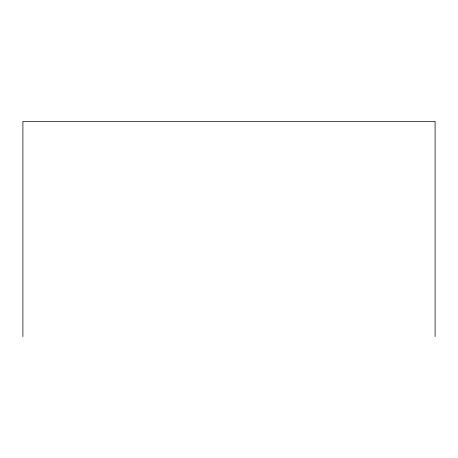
<?xml version="1.0" encoding="UTF-8"?>
<svg xmlns="http://www.w3.org/2000/svg" width="458" height="458" viewBox="0 0 458 458"><rect width="100%" height="100%" fill="white"/><g stroke="black" fill="none" stroke-linecap="round" stroke-linejoin="round"><path stroke-width="0.69" d="M435.1 336.613L435.1 121.387L22.9 121.387L22.9 336.613"/></g></svg>
